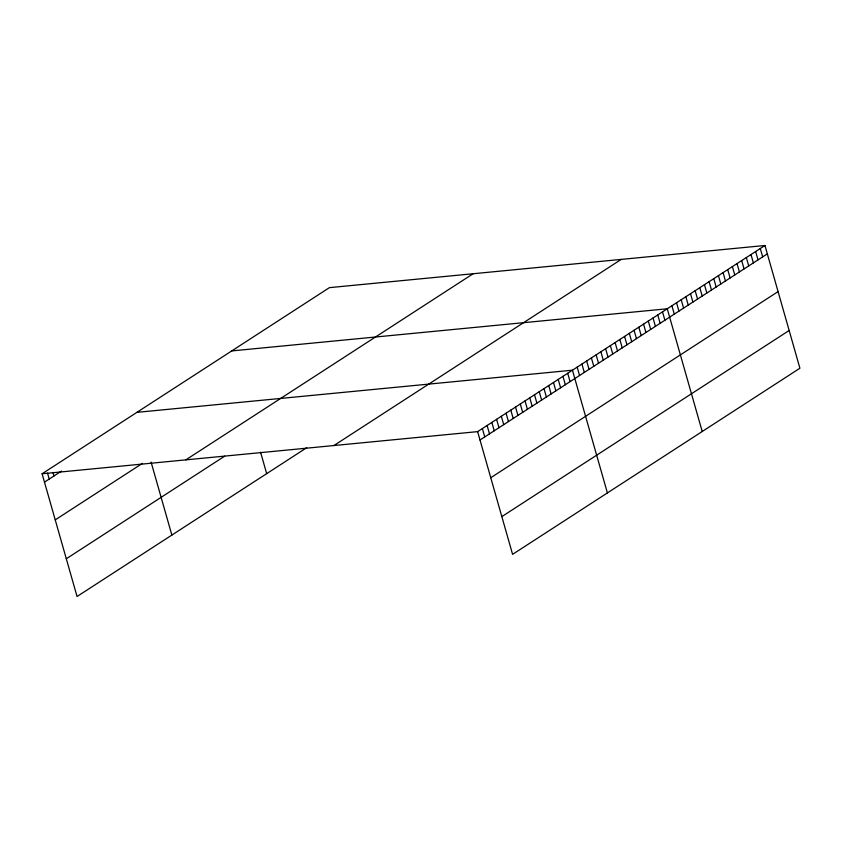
<?xml version="1.0" encoding="UTF-8"?>
<svg xmlns="http://www.w3.org/2000/svg" width="842" height="842" viewBox="0 0 842 842"><rect width="100%" height="100%" fill="white"/><g stroke="black" fill="none" stroke-linecap="round" stroke-linejoin="round"><path stroke-width="1.26" d="M306.688 447.733L77.054 596.504L42.1 473.772L329.411 287.648L764.946 245.496L799.9 368.228L512.589 554.352L477.625 431.63L764.946 245.496M44.479 482.14L61.55 471.078M55.235 519.872L142.456 463.363M185.829 459.869L473.141 273.734M66.308 558.762L224.646 456.185M333.906 445.544L621.217 259.41M480.014 439.998L767.325 253.863M490.76 477.73L778.071 291.606M501.832 516.62L789.154 330.485M231.729 350.925L667.253 308.782L702.217 431.504M136.909 412.348L572.444 370.206L607.398 492.928M42.1 473.772L477.625 431.63M760.294 248.516L762.673 256.873M755.642 251.526L758.021 259.883M750.99 254.537L753.369 262.904M746.338 257.557L748.717 265.914M741.686 260.567L744.065 268.924M737.034 263.578L739.413 271.945M732.382 266.598L734.761 274.955M727.73 269.608L730.109 277.965M723.078 272.619L725.457 280.986M718.426 275.639L720.805 283.996M713.774 278.649L716.153 287.006M709.122 281.66L711.501 290.027M704.47 284.68L706.848 293.037M699.818 287.69L702.196 296.047M695.166 290.7L697.544 299.068M690.514 293.721L692.892 302.078M685.862 296.731L688.24 305.088M681.21 299.741L683.588 308.109M676.558 302.762L678.936 311.119M671.905 305.772L674.284 314.129M662.517 311.856L664.896 320.213M657.77 314.929L660.16 323.286M653.034 318.002L655.413 326.359M648.287 321.076L650.677 329.433M643.551 324.138L645.93 332.506M638.815 327.212L641.194 335.569M634.068 330.285L636.457 338.642M629.332 333.358L631.711 341.715M624.585 336.432L626.974 344.788M619.849 339.494L622.227 347.862M615.113 342.568L617.491 350.925M610.366 345.641L612.744 353.998M605.63 348.714L608.008 357.071M600.883 351.788L603.272 360.144M596.147 354.85L598.525 363.218M591.4 357.924L593.789 366.281M586.663 360.997L589.042 369.354M581.927 364.07L584.306 372.427M577.18 367.144L579.559 375.5M567.697 373.28L570.087 381.637M562.961 376.353L565.34 384.71M558.225 379.426L560.604 387.783M553.478 382.489L555.857 390.856M548.742 385.562L551.121 393.93M543.995 388.636L546.384 396.992M539.259 391.709L541.638 400.066M534.512 394.782L536.901 403.139M529.776 397.845L532.155 406.212M525.04 400.918L527.418 409.286M520.293 403.992L522.672 412.348M515.557 407.065L517.935 415.422M510.81 410.138L513.199 418.495M506.074 413.201L508.452 421.568M501.337 416.274L503.716 424.642M496.591 419.348L498.969 427.704M491.854 422.421L494.233 430.778M487.108 425.494L489.497 433.851M482.371 428.557L484.75 436.924M260.588 452.27L266.682 473.657M151.086 462.1L171.873 535.08M52.941 472.415L53.962 475.993M47.52 473.099L49.225 479.066"/></g></svg>
